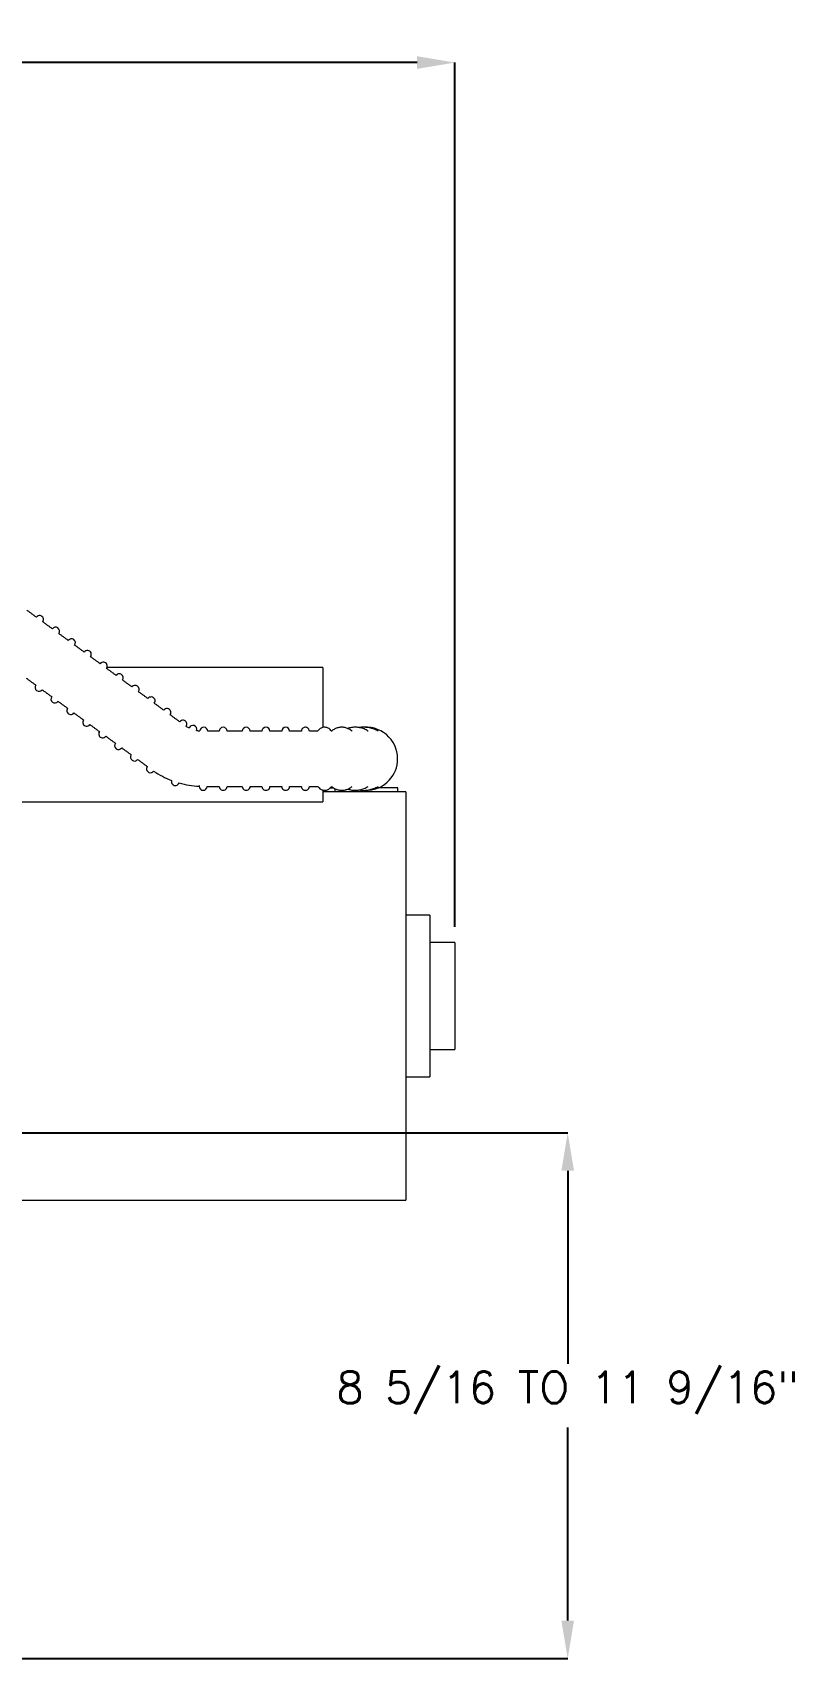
# Model space of a CAD drawing. Header units: inches. Extents: x 14.6 to 23.4, y 7.8 to 19.3.
# Drawn here: x 20.37 to 23.38, y 12.88 to 19.32 of the extents above; entities that cross this region are included whole.
import ezdxf

# ---------------------------------------------------------------- set-up
doc = ezdxf.new("R2010")
doc.units = ezdxf.units.IN
doc.header["$MEASUREMENT"] = 0
doc.header["$PDSIZE"] = -1
doc.layers.add('DIM', color=1, linetype='Continuous')
doc.styles.add('ROMANS', font='romans.shx')
doc.styles.add('SLDTEXTSTYLE0', font='ARIAL.TTF', dxfattribs={"width": 0.7})
doc.dimstyles.new('SLDDIMSTYLE3', dxfattribs={"dimtxt": 0.125, "dimasz": 0.15, "dimexe": 0, "dimexo": 0.0625, "dimgap": 0.03125, "dimtad": 0, "dimtih": 1, "dimtoh": 1, "dimdec": 3, "dimlfac": 4, "dimrnd": 1e-09, "dimzin": 12, "dimdsep": 46, "dimtxsty": 'SLDTEXTSTYLE0', "dimsah": 1, "dimcen": 0.09, "dimadec": 0, "dimazin": 0, "dimtfac": 1, "dimtdec": 3, "dimtofl": 0, "dimtmove": 0, "dimatfit": 3, "dimfxl": 0, "dimtolj": 1, "dimtzin": 12, "dimarcsym": 0})

# ---------------------------------------------------------------- blocks, each defined once
blk = doc.blocks.new('*D6')
at = {"layer": 'DEFPOINTS', "color": 0}
for p in [(22.0431, 19.1983), (15.3456, 18.3233), (22.0431, 15.7122)]:
    blk.add_point(p, dxfattribs=at)
at = {"layer": 'DIM', "color": 0, "lineweight": -2}
for p, q in [((15.3456, 18.3858), (15.3456, 19.1983)), ((15.4956, 19.1983), (18.0679, 19.1983)), ((21.8931, 19.1983), (19.3209, 19.1983)), ((22.0431, 15.7747), (22.0431, 19.1983))]:
    blk.add_line(p, q, dxfattribs=at)
at = {"layer": 'DIM', "color": 0}
for points in [[(15.4956, 19.2233), (15.4956, 19.1733), (15.3456, 19.1983)], [(21.8931, 19.2233), (21.8931, 19.1733), (22.0431, 19.1983)]]:
    blk.add_solid(points, dxfattribs=at)
at = {"layer": 'DIM', "color": 0, "insert": (18.6944, 19.2935), "char_height": 0.125, "attachment_point": 2, "style": 'ROMANS'}
blk.add_mtext('\\A1;27 1/2 MAX', dxfattribs=at)
blk = doc.blocks.new('*D12')
at = {"layer": 'DEFPOINTS', "color": 0}
for p in [(18.3506, 14.958), (19.3317, 12.8755), (22.4898, 12.8755)]:
    blk.add_point(p, dxfattribs=at)
at = {"layer": 'DIM', "color": 0, "lineweight": -2}
for p, q in [((18.4131, 14.958), (22.4898, 14.958)), ((22.4898, 14.808), (22.4898, 14.0432)), ((22.4898, 13.0255), (22.4898, 13.7902)), ((19.3942, 12.8755), (22.4898, 12.8755))]:
    blk.add_line(p, q, dxfattribs=at)
at = {"layer": 'DIM', "color": 0}
for points in [[(22.4648, 14.808), (22.5148, 14.808), (22.4898, 14.958)], [(22.4648, 13.0255), (22.5148, 13.0255), (22.4898, 12.8755)]]:
    blk.add_solid(points, dxfattribs=at)
at = {"layer": 'DIM', "color": 0, "insert": (22.4898, 14.012), "char_height": 0.125, "attachment_point": 2, "style": 'ROMANS'}
blk.add_mtext('\\A1;8 5/16 TO 11 9/16"', dxfattribs=at)

msp = doc.modelspace()

# ---------------------------------------------------------------- linework, layer by layer
at = {"color": 7, "linetype": 'Continuous', "lineweight": 15}
for p, q in [((21.519998, 16.80173), (21.519998, 16.563924)), ((21.519998, 16.315868), (21.519998, 16.26962)), ((21.549498, 16.325482), (21.561534, 16.325482)), ((21.816873, 16.309231), (21.566873, 16.309231)), ((21.816873, 16.324231), (21.738063, 16.324231)), ((21.848123, 16.309231), (21.848123, 14.69173)), ((20.282498, 16.26962), (21.519998, 16.26962)), ((21.943123, 15.82048), (21.943123, 15.180481)), ((22.043123, 15.71223), (22.043123, 15.288732))]:
    msp.add_line(p, q, dxfattribs=at)
at = {"color": 7, "linetype": 'Continuous', "lineweight": 15, "flags": 128}
msp.add_lwpolyline([(21.029802, 16.33428), (21.029793, 16.333465), (21.029786, 16.332757), (21.029779, 16.332158), (21.029774, 16.331665), (21.02977, 16.331283), (21.029767, 16.331008), (21.029766, 16.330844), (21.029765, 16.33079)], dxfattribs=at)
at = {"color": 7, "linetype": 'Continuous', "lineweight": 15}
for centre, radius, start, end in [((20.397324, 16.991671), 0.015625, 323.8710076, 143.8774887), ((20.460426, 16.94561), 0.015625, 323.8779581, 143.8705382), ((20.523529, 16.899549), 0.015625, 323.8735443, 143.8680017), ((20.586632, 16.85349), 0.015625, 323.8710076, 143.8774887), ((20.649735, 16.80743), 0.015625, 323.8710076, 143.8774887), ((20.712837, 16.761368), 0.015625, 323.8779581, 143.8705382), ((20.39456, 16.722863), 0.015625, 143.8735443, 323.8680017), ((20.457663, 16.676803), 0.015625, 143.8735443, 323.8680017), ((20.77594, 16.715308), 0.015625, 323.8735443, 143.8680017), ((20.839043, 16.669248), 0.015625, 323.8710076, 143.8774887), ((20.520765, 16.63074), 0.015625, 143.8707318, 323.8773301), ((20.902146, 16.623188), 0.015625, 323.8710076, 143.8774887), ((20.583868, 16.58468), 0.015625, 143.8710076, 323.8774887), ((20.965249, 16.577128), 0.015625, 323.8718765, 143.8778881), ((21.049184, 16.690031), 0.140681, 239.6808159, 245.129857), ((21.004524, 16.556628), 0.015625, 341.4919621, 158.3064846), ((21.047683, 16.549363), 0.015625, 359.3984788, 176.2102203), ((21.124661, 16.549355), 0.015625, 0.003227, 179.996773), ((21.215873, 16.549355), 0.015625, 0.003227, 179.996773), ((21.293998, 16.549355), 0.015625, 0.0043026, 179.9956974), ((21.372123, 16.549355), 0.015625, 0.0043026, 179.9956974), ((21.690872, 16.439979), 0.125001, 0.0010197, 99.7488015), ((20.646971, 16.538621), 0.015625, 143.8710076, 323.8774887), ((20.710074, 16.492561), 0.015625, 143.8735443, 323.8680017), ((21.049177, 16.690133), 0.140778, 257.7472509, 263.0362964), ((20.773177, 16.4465), 0.015625, 143.8788268, 323.8709378), ((21.690873, 16.439981), 0.125, 274.5250873, 0.0002081), ((20.836279, 16.400439), 0.015625, 143.8710076, 323.8774887), ((21.049106, 16.689869), 0.359252, 236.1819216, 249.0046907), ((20.935092, 16.349188), 0.015625, 161.4905629, 341.4959999), ((21.049152, 16.689916), 0.35931, 253.989301, 266.8909901), ((21.045389, 16.330626), 0.015625, 179.397656, 359.3976108), ((21.124661, 16.330606), 0.015625, 179.9946221, 0.0053779), ((21.215873, 16.330606), 0.015625, 179.9946221, 0.0053779), ((21.293998, 16.330606), 0.015625, 179.9956977, 0.0043023), ((21.372123, 16.330606), 0.015625, 179.9956977, 0.0043023)]:
    msp.add_arc(centre, radius, start, end, dxfattribs=at)
for points in [[(20.384703, 17.000883), (20.346841, 17.028519)], [(20.447806, 16.954823), (20.409944, 16.982459)], [(20.510908, 16.908763), (20.473047, 16.936399)], [(20.574011, 16.862701), (20.53615, 16.890337)], [(20.637114, 16.816641), (20.599252, 16.844277)], [(20.344078, 16.759711), (20.38194, 16.732075)], [(20.700217, 16.770581), (20.662355, 16.798217)], [(21.519998, 16.80173), (20.664284, 16.80173)], [(20.763319, 16.724521), (20.725458, 16.752157)], [(20.407181, 16.713649), (20.445042, 16.686015)], [(20.826422, 16.678459), (20.788561, 16.706095)], [(20.470283, 16.667589), (20.508145, 16.639953)], [(20.533386, 16.621529), (20.571248, 16.593893)], [(20.889525, 16.632399), (20.851663, 16.660035)], [(20.596489, 16.575469), (20.634351, 16.547833)], [(20.952628, 16.586339), (20.914766, 16.613975)], [(20.659592, 16.52941), (20.697453, 16.501773)], [(21.109036, 16.549356), (21.063294, 16.549356)], [(21.200248, 16.549356), (21.140286, 16.549356)], [(21.278373, 16.549356), (21.231498, 16.549356)], [(21.356498, 16.549356), (21.309623, 16.549356)], [(21.434546, 16.549356), (21.387748, 16.549356)], [(21.499237, 16.549356), (21.466011, 16.549356)], [(20.722694, 16.483347), (20.760556, 16.455711)], [(20.785797, 16.437288), (20.823659, 16.409651)], [(21.061029, 16.330607), (21.109036, 16.330607)], [(21.140286, 16.330607), (21.200248, 16.330607)], [(21.231498, 16.330607), (21.278373, 16.330607)], [(21.309623, 16.330607), (21.356498, 16.330607)], [(21.387748, 16.330607), (21.434011, 16.330607)], [(21.466542, 16.330607), (21.499228, 16.330607)], [(21.566873, 16.309231), (21.519998, 16.309231)], [(21.566873, 16.322169), (21.566873, 16.309231)], [(21.816873, 16.309231), (21.816873, 16.324231)], [(21.848123, 16.309231), (21.816873, 16.309231)], [(21.943123, 15.82048), (21.848123, 15.82048)], [(22.043123, 15.71223), (21.943123, 15.71223)], [(21.943123, 15.288732), (22.043123, 15.288732)], [(21.848123, 15.180481), (21.943123, 15.180481)], [(19.824373, 14.69173), (21.566873, 14.69173)], [(21.566873, 14.69173), (21.848123, 14.69173)]]:
    msp.add_open_spline(points, degree=1, dxfattribs=at)
for points, knots in [([(21.466011, 16.549356), (21.465824, 16.552564), (21.46532, 16.554498), (21.463849, 16.557547), (21.461102, 16.56098), (21.456864, 16.563888), (21.451109, 16.565359), (21.445309, 16.564552), (21.440785, 16.562091), (21.437909, 16.559275), (21.436186, 16.556614), (21.43514, 16.554285), (21.434736, 16.552831), (21.434546, 16.549356)], [0, 0, 0, 0, 0.05075827, 0.13629619, 0.22876339, 0.34813031, 0.48037494, 0.62526457, 0.73643122, 0.82648204, 0.89713037, 0.9516847, 1, 1, 1, 1]), ([(21.554293, 16.549356), (21.55347, 16.550427), (21.550416, 16.554132), (21.544565, 16.559497), (21.536008, 16.563887), (21.526811, 16.565484), (21.517599, 16.564061), (21.509201, 16.559773), (21.503049, 16.554676), (21.500216, 16.550722), (21.499237, 16.549356)], [0.817333818, 0.817333818, 0.817333818, 0.817333818, 0.82860371, 0.857392577, 0.883048852, 0.907909422, 0.934206247, 0.959412962, 0.985979942, 1, 1, 1, 1]), ([(21.635291, 16.549356), (21.634512, 16.550005), (21.629794, 16.55378), (21.620575, 16.559521), (21.606927, 16.564225), (21.593133, 16.565492), (21.579641, 16.563551), (21.56697, 16.558409), (21.558403, 16.553417), (21.554624, 16.549753), (21.554214, 16.549356)], [0.788449103, 0.788449103, 0.788449103, 0.788449103, 0.795708216, 0.8316817, 0.865689425, 0.898197909, 0.930079396, 0.962297743, 0.995912023, 1, 1, 1, 1]), ([(21.699274, 16.549356), (21.698993, 16.549539), (21.6938, 16.552884), (21.683214, 16.558413), (21.666706, 16.56354), (21.649794, 16.565446), (21.633284, 16.564454), (21.62295, 16.561344), (21.617993, 16.559853)], [0.799713408, 0.799713408, 0.799713408, 0.799713408, 0.802084502, 0.843412008, 0.883881594, 0.923766352, 0.963425696, 1, 1, 1, 1]), ([(21.739314, 16.549356), (21.734067, 16.552361), (21.72282, 16.557712), (21.704733, 16.563097), (21.685769, 16.565231), (21.67175, 16.565254), (21.664411, 16.563651), (21.663274, 16.563403)], [0.812638073, 0.812638073, 0.812638073, 0.812638073, 0.85572768, 0.901157021, 0.946453841, 0.991701022, 1, 1, 1, 1]), ([(21.433994, 16.330724), (21.434101, 16.329984), (21.434366, 16.32816), (21.435297, 16.325138), (21.437082, 16.321694), (21.440183, 16.318274), (21.444775, 16.315595), (21.450596, 16.3146), (21.456138, 16.31579), (21.460321, 16.318364), (21.462955, 16.321177), (21.464534, 16.323785), (21.465527, 16.326194), (21.466139, 16.328422), (21.466427, 16.329924), (21.466542, 16.330607)], [0, 0, 0, 0, 0.022516042, 0.055457458, 0.094675636, 0.138405384, 0.192731219, 0.251628943, 0.312087549, 0.359130391, 0.397399117, 0.427028463, 0.450465711, 0.475621923, 0.496477624, 0.496477624, 0.496477624, 0.496477624]), ([(21.499228, 16.330607), (21.500878, 16.328474), (21.504524, 16.32376), (21.511914, 16.318455), (21.520649, 16.315115), (21.529871, 16.314676), (21.538768, 16.317162), (21.546844, 16.322265), (21.551636, 16.327225), (21.554, 16.330226), (21.554292, 16.330607)], [0, 0, 0, 0, 0.022464509, 0.049643651, 0.074809418, 0.099693829, 0.125449132, 0.150772695, 0.178657013, 0.182663835, 0.182663835, 0.182663835, 0.182663835]), ([(21.554183, 16.330656), (21.557781, 16.327879), (21.565209, 16.322145), (21.578281, 16.316811), (21.592064, 16.314484), (21.605676, 16.315527), (21.618693, 16.319649), (21.628419, 16.325224), (21.633713, 16.329295), (21.63529, 16.330607)], [0, 0, 0, 0, 0.032458406, 0.067019004, 0.099898618, 0.131858301, 0.163882418, 0.19696756, 0.211649006, 0.211649006, 0.211649006, 0.211649006]), ([(21.618622, 16.320183), (21.621032, 16.319279), (21.628735, 16.31639), (21.642609, 16.314708), (21.65951, 16.315188), (21.676097, 16.318954), (21.689301, 16.324562), (21.696775, 16.328977), (21.699278, 16.330607)], [0, 0, 0, 0, 0.018204356, 0.058173039, 0.097845409, 0.137611826, 0.177839754, 0.198966124, 0.198966124, 0.198966124, 0.198966124]), ([(21.663604, 16.316666), (21.666999, 16.316091), (21.676659, 16.314455), (21.692914, 16.315169), (21.711711, 16.318561), (21.727185, 16.324187), (21.736127, 16.328781), (21.739314, 16.330607)], [0, 0, 0, 0, 0.024527218, 0.069776267, 0.1150512, 0.160429925, 0.186602099, 0.186602099, 0.186602099, 0.186602099])]:
    msp.add_open_spline(points, degree=3, knots=knots, dxfattribs=at)

# ---------------------------------------------------------------- dimensions: what is measured, and where the dimension line sits
at = {"layer": 'DIM'}
dim = msp.add_linear_dim(base=(22.043123, 19.198297), p1=(15.345623, 18.323297), p2=(22.043123, 15.712231), text='27 1/2 MAX', dimstyle='SLDDIMSTYLE3', override={"dimtxsty": 'ROMANS'}, dxfattribs=at)
dim.commit()
dim.dimension.update_dxf_attribs({"geometry": '*D6', "text_midpoint": (18.694373, 19.198297)})
dim = msp.add_linear_dim(base=(22.489755, 12.875481), p1=(18.350623, 14.957981), p2=(19.33165, 12.875481), angle=90, text='<> TO 11 9/16"', dimstyle='SLDDIMSTYLE3', override={"dimdec": 4, "dimlunit": 5, "dimtxsty": 'ROMANS', "dimfrac": 2}, dxfattribs=at)
dim.commit()
dim.dimension.update_dxf_attribs({"geometry": '*D12', "text_midpoint": (22.489755, 13.916731)})

doc.saveas('drawing.dxf')
